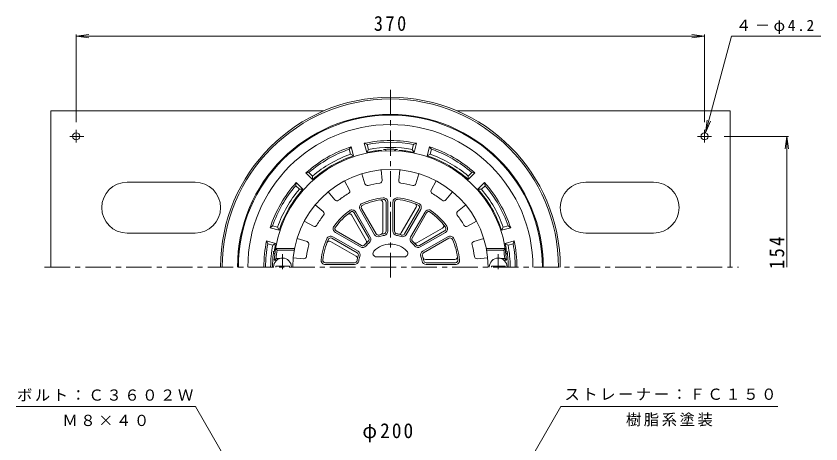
# Model space of a CAD drawing. Units: millimetres, scale not verified. Extents: x -274 to 229, y -348 to 395.
# Drawn here: x -262.5 to 211.4, y 143.3 to 395.3 of the extents above; entities that cross this region are included whole.
import ezdxf

# ---------------------------------------------------------------- set-up
doc = ezdxf.new("R2010")
doc.units = ezdxf.units.MM
doc.header["$LTSCALE"] = 3
doc.linetypes.add('CHAIN1', pattern=[8, 5, -1, 1, -1])
for name, color, linetype, lineweight in [('0-0_通り芯', 3, 'Continuous', 9), ('0-1_躯体', 2, 'Continuous', 9), ('0-2_仕上', 6, 'Continuous', 9), ('0-4_その他', 7, 'Continuous', 9), ('0-5_寸法', 7, 'Continuous', 9), ('0-A', 2, 'Continuous', 9)]:
    doc.layers.add(name, color=color, linetype=linetype, lineweight=lineweight)
doc.styles.add('ＭＳ ゴシック', font='')
doc.styles.get('ＭＳ ゴシック').set_extended_font_data('MS Gothic')

msp = doc.modelspace()

# ---------------------------------------------------------------- linework, layer by layer
at = {"layer": '0-0_通り芯', "linetype": 'CHAIN1'}
for p, q in [((-42.091, 351.952), (-42.091, 241.404)), ((-245.676, 247.504), (162.784, 247.504))]:
    msp.add_line(p, q, dxfattribs=at)
at = {"layer": '0-0_通り芯'}
for radius in [100, 99]:
    msp.add_arc((-42.091, 247.504), radius, 0, 180, dxfattribs=at)
at = {"layer": '0-1_躯体'}
for p, q in [((-65.209, 318.327), (-66.374, 316.877)), ((-63.783, 313.006), (-65.209, 318.327)), ((-54.97, 316.818), (-55.748, 319.724)), ((-29.213, 316.818), (-28.434, 319.724)), ((-26.701, 320.397), (-28.434, 319.724)), ((-28.126, 315.076), (-26.701, 320.397)), ((-65.595, 313.971), (-66.374, 316.877)), ((-65.595, 313.971), (-63.783, 313.006)), ((-54.97, 316.818), (-56.056, 315.076)), ((-29.213, 316.818), (-28.126, 315.076)), ((-18.587, 313.971), (-20.399, 313.006)), ((-18.587, 313.971), (-17.809, 316.877)), ((-87.901, 301.092), (-90.029, 303.22)), ((-87.901, 301.092), (-87.971, 299.041)), ((3.719, 301.092), (5.846, 303.22)), ((3.719, 301.092), (3.789, 299.041)), ((3.789, 299.041), (7.684, 302.936)), ((7.684, 302.936), (5.846, 303.22)), ((-97.523, 297.279), (-97.807, 295.442)), ((-95.679, 293.314), (-97.807, 295.442)), ((-93.628, 293.384), (-97.523, 297.279)), ((11.497, 293.314), (13.625, 295.442)), ((-95.679, 293.314), (-93.628, 293.384)), ((11.497, 293.314), (9.446, 293.384)), ((-108.558, 271.008), (-111.464, 271.787)), ((-108.558, 271.008), (-107.593, 269.196)), ((24.376, 271.008), (23.41, 269.196)), ((23.41, 269.196), (28.731, 270.622)), ((24.376, 271.008), (27.282, 271.787)), ((28.731, 270.622), (27.282, 271.787)), ((-111.405, 260.383), (-114.311, 261.161)), ((-111.405, 260.383), (-109.663, 261.469)), ((27.223, 260.383), (25.481, 261.469)), ((27.223, 260.383), (30.129, 261.161))]:
    msp.add_line(p, q, dxfattribs=at)
for points in [[(-56.056, 315.076), (-57.482, 320.397), (-55.748, 319.724)], [(-20.399, 313.006), (-18.973, 318.327), (-17.809, 316.877)], [(-87.971, 299.041), (-91.866, 302.936), (-90.029, 303.22)], [(9.446, 293.384), (13.341, 297.279), (13.625, 295.442)], [(-107.593, 269.196), (-112.914, 270.622), (-111.464, 271.787)], [(-109.663, 261.469), (-114.984, 262.895), (-114.311, 261.161)], [(25.481, 261.469), (30.802, 262.895), (30.129, 261.161)]]:
    msp.add_lwpolyline(points, dxfattribs=at)
for centre, radius, start, end in [((-42.091, 247.504), 90, 0, 180), ((-42.091, 247.504), 89.5, 0, 180), ((-42.091, 247.504), 83.941, 0, 180), ((-42.091, 247.504), 74.5, 108.07777, 131.92224), ((-42.091, 247.504), 74.5, 78.07777, 101.92224), ((-42.091, 247.504), 73.5, 79.29149, 100.70854), ((-42.091, 247.504), 70.5, 79.47449, 100.52557), ((-42.091, 247.504), 74.5, 48.07777, 71.92224), ((-42.091, 247.504), 73.5, 109.29149, 130.70854), ((-42.091, 247.504), 69, 108.32338, 131.67665), ((-42.091, 247.504), 70.5, 109.47449, 130.52557), ((-42.091, 247.504), 69, 95.13783, 101.67665), ((-48.091, 314.235), 2, 53.16412, 95.13788), ((-42.091, 247.504), 69.376, 86.59644, 93.40356), ((-46.091, 314.761), 2, 36.9169, 93.40337), ((-38.091, 314.761), 2, 86.59663, 143.0831), ((-36.091, 314.235), 2, 84.86212, 126.83588), ((-42.091, 247.504), 69, 78.32338, 84.86217), ((-42.091, 247.504), 69, 48.32338, 71.67665), ((-42.091, 247.504), 70.5, 49.47449, 70.52557), ((-42.091, 247.504), 73.5, 49.29149, 70.70854), ((-42.091, 247.504), 74.5, 138.07777, 161.92224), ((-42.091, 247.504), 73.5, 139.29149, 160.70854), ((-42.091, 247.504), 74.5, 18.07777, 41.92224), ((-42.091, 247.504), 73.5, 19.29149, 40.70854), ((-42.091, 247.504), 70.5, 139.47449, 160.52557), ((-42.091, 247.504), 69, 138.32338, 161.67665), ((-42.091, 247.504), 69, 18.32338, 41.67665), ((-42.091, 247.504), 70.5, 19.47449, 40.52557), ((-42.091, 247.504), 74.5, 168.07777, 180.00002), ((-42.091, 247.504), 73.5, 169.29144, 179.99998), ((-42.091, 247.504), 69, 168.32335, 171.41632), ((-42.091, 247.504), 69, 8.58368, 11.67665), ((-42.091, 247.504), 73.5, 0, 10.70854), ((-42.091, 247.504), 74.5, 0, 11.92224), ((-42.091, 247.504), 70.5, 169.47441, 179.99998), ((-42.091, 247.504), 69.376, 172.32347, 180), ((-108.863, 256.504), 2, 172.32343, 228.81247), ((-108.341, 257.504), 2, 171.41681, 213.38867), ((24.158, 257.504), 2, 326.6131, 8.58319), ((24.681, 256.504), 2, 311.18532, 7.67657), ((-42.091, 247.504), 69.376, 0, 7.67653), ((-42.091, 247.504), 70.5, 0, 10.52557)]:
    msp.add_arc(centre, radius, start, end, dxfattribs=at)
at = {"layer": '0-2_仕上'}
for p, q in [((-47.591, 304.74), (-46.998, 298.572)), ((-36.591, 304.741), (-37.184, 298.572)), ((-58.913, 302.488), (-57.1, 296.563)), ((-25.269, 302.488), (-27.082, 296.563)), ((-69.076, 298.279), (-66.168, 292.807)), ((-15.106, 298.279), (-18.014, 292.807)), ((-78.674, 291.865), (-74.732, 287.085)), ((-5.508, 291.865), (-9.45, 287.085)), ((-46.591, 268.15), (-46.591, 285.534)), ((-44.591, 268.629), (-44.591, 285.796)), ((-43.591, 268.629), (-43.591, 285.796)), ((-40.591, 285.796), (-40.591, 268.629)), ((-39.591, 285.796), (-39.591, 268.629)), ((-86.452, 284.087), (-81.672, 280.145)), ((-53.952, 265.049), (-62.536, 279.916)), ((-59.938, 281.416), (-51.354, 266.549)), ((-59.072, 281.916), (-50.488, 267.049)), ((-35.665, 267.634), (-26.973, 282.689)), ((-33.694, 267.049), (-25.11, 281.916)), ((-32.828, 266.549), (-24.244, 281.416)), ((-21.646, 279.916), (-30.23, 265.049)), ((2.27, 284.087), (-2.51, 280.145)), ((-56.311, 263.134), (-65.003, 278.189)), ((-54.818, 264.549), (-63.402, 279.416)), ((-20.78, 279.416), (-29.364, 264.549)), ((-92.866, 274.489), (-87.394, 271.581)), ((-26.461, 261.724), (-11.406, 270.416)), ((8.684, 274.489), (3.212, 271.581)), ((-74.503, 267.949), (-59.636, 259.365)), ((-74.003, 268.815), (-59.136, 260.231)), ((-25.047, 260.231), (-10.18, 268.815)), ((-24.547, 259.365), (-9.68, 267.949)), ((-97.075, 264.326), (-91.15, 262.513)), ((-62.221, 253.93), (-77.276, 262.622)), ((-61.636, 255.901), (-76.503, 264.485)), ((-61.136, 256.767), (-76.003, 265.351)), ((-8.18, 265.351), (-23.047, 256.767)), ((-7.68, 264.485), (-22.547, 255.901)), ((12.893, 264.326), (6.968, 262.513)), ((-108.846, 257.504), (-109.702, 258.504)), ((-98.529, 258.504), (-109.702, 258.504)), ((-98.715, 257.504), (-108.846, 257.504)), ((14.347, 258.504), (25.52, 258.504)), ((14.533, 257.504), (24.664, 257.504)), ((24.664, 257.504), (25.52, 258.504)), ((-109.406, 252.504), (-110.474, 251.504)), ((-108.992, 251.504), (-110.474, 251.504)), ((-107.192, 252.504), (-109.406, 252.504)), ((-99.327, 253.004), (-93.159, 252.411)), ((-50.352, 253.504), (-33.83, 253.504)), ((-21.445, 252.004), (-4.062, 252.004)), ((15.145, 253.004), (8.977, 252.411)), ((23.01, 252.504), (25.223, 252.504)), ((24.809, 251.504), (26.292, 251.504)), ((25.223, 252.504), (26.292, 251.504)), ((-109.591, 247.504), (-109.591, 248.104)), ((-101.591, 248.104), (-109.591, 248.104)), ((-101.591, 247.504), (-101.591, 248.104)), ((-80.383, 250.004), (-63.216, 250.004)), ((-80.383, 249.004), (-63.216, 249.004)), ((-20.966, 250.004), (-3.799, 250.004)), ((-20.966, 249.004), (-3.799, 249.004)), ((17.409, 248.104), (25.409, 248.104)), ((17.409, 247.504), (17.409, 248.104)), ((25.409, 247.504), (25.409, 248.104))]:
    msp.add_line(p, q, dxfattribs=at)
at = {"layer": '0-2_仕上', "linetype": 'CHAIN1'}
for p, q in [((-105.591, 246.229), (-105.591, 255.111)), ((21.409, 246.229), (21.409, 255.111))]:
    msp.add_line(p, q, dxfattribs=at)
at = {"layer": '0-2_仕上'}
for centre, radius, start, end in [((-42.091, 247.504), 68.5, 3.34764, 176.65236), ((-42.091, 247.504), 57.5, 0, 180), ((-48.491, 298.429), 1.5, 277.16493, 5.48952), ((-35.691, 298.429), 1.5, 174.51088, 262.83612), ((-55.666, 297.002), 1.5, 197.01088, 285.33612), ((-42.091, 247.504), 49.825, 97.16351, 105.33641), ((-42.091, 247.504), 49.825, 74.66351, 82.83641), ((-28.516, 297.002), 1.5, 254.66493, 342.98952), ((-42.091, 247.504), 49.825, 119.66351, 127.83641), ((-67.492, 292.103), 1.5, 299.66493, 27.98952), ((-16.69, 292.103), 1.5, 152.01088, 240.33612), ((-42.091, 247.504), 49.825, 52.16351, 60.33641), ((-73.575, 288.039), 1.5, 219.51088, 307.83612), ((-57.773, 282.666), 2.5, 114.0365, 210), ((-42.091, 247.504), 41, 95.96355, 114.03645), ((-42.091, 247.504), 40, 95.96353, 114.0365), ((-48.091, 285.534), 1.5, 0.00032, 98.96524), ((-46.091, 285.796), 2.5, 0, 95.96289), ((-46.091, 285.796), 1.5, 0.00032, 95.96295), ((-38.091, 285.796), 2.5, 84.0365, 180), ((-38.091, 285.796), 1.5, 84.0376, 180), ((-42.091, 247.504), 40, 65.96353, 84.0365), ((-42.091, 247.504), 41, 65.96355, 84.03645), ((-28.272, 283.439), 1.5, 330.00032, 68.96524), ((-26.409, 282.666), 2.5, 330, 65.96289), ((-10.608, 288.039), 1.5, 232.16493, 320.48952), ((-82.626, 278.988), 1.5, 322.16493, 50.48952), ((-42.091, 247.504), 41, 125.96355, 144.03645), ((-42.091, 247.504), 40, 125.96353, 144.0365), ((-64.701, 278.666), 2.5, 30, 125.96289), ((-64.701, 278.666), 1.5, 30.00032, 125.96295), ((-57.773, 282.666), 1.5, 114.0376, 210), ((-26.409, 282.666), 1.5, 330.00032, 65.96295), ((-19.481, 278.666), 2.5, 54.0365, 150), ((-19.481, 278.666), 1.5, 54.0376, 150), ((-42.091, 247.504), 40, 35.96353, 54.0365), ((-42.091, 247.504), 41, 35.96355, 54.03645), ((-1.556, 278.988), 1.5, 129.51088, 217.83612), ((-42.091, 247.504), 49.825, 142.16351, 150.33641), ((-66.302, 277.439), 1.5, 30.00032, 128.96524), ((-42.091, 247.504), 49.825, 29.66351, 37.83641), ((-86.69, 272.905), 1.5, 242.01088, 330.33612), ((-73.253, 270.114), 2.5, 144.0365, 240), ((-73.253, 270.114), 1.5, 144.0376, 240), ((-12.156, 271.715), 1.5, 300.00032, 38.96524), ((-10.93, 270.114), 1.5, 300.00032, 35.96295), ((-10.93, 270.114), 2.5, 300, 35.96289), ((2.508, 272.905), 1.5, 209.66493, 297.98952), ((-77.253, 263.186), 2.5, 60, 155.96289), ((-49.189, 267.799), 2.5, 210, 289.2773), ((-49.189, 267.799), 1.5, 210, 289.27898), ((-42.091, 247.504), 20, 100.72209, 109.2778), ((-42.091, 247.504), 19, 100.72221, 109.27795), ((-48.091, 268.15), 1.5, 286.20583, 0.00032), ((-46.091, 268.629), 1.5, 280.72307, 0.00032), ((-46.091, 268.629), 2.5, 280.72171, 0), ((-38.091, 268.629), 2.5, 180, 259.2773), ((-38.091, 268.629), 1.5, 180, 259.27898), ((-42.091, 247.504), 19, 70.72221, 79.27795), ((-42.091, 247.504), 20, 70.72209, 79.2778), ((-36.964, 268.384), 1.5, 256.20583, 330.00032), ((-34.993, 267.799), 2.5, 250.72171, 330), ((-34.993, 267.799), 1.5, 250.72307, 330.00032), ((-6.93, 263.186), 2.5, 24.0365, 120), ((-42.091, 247.504), 49.825, 164.66351, 172.83641), ((-91.589, 261.079), 1.5, 344.66493, 72.98952), ((-42.091, 247.504), 41, 155.96355, 174.03645), ((-42.091, 247.504), 40, 155.96353, 174.0365), ((-78.026, 261.323), 1.5, 60.00032, 158.96524), ((-77.253, 263.186), 1.5, 60.00032, 155.96295), ((-42.091, 247.504), 20, 130.72209, 139.2778), ((-57.61, 262.384), 1.5, 316.20583, 30.00032), ((-42.091, 247.504), 19, 130.72221, 139.27795), ((-56.118, 263.799), 1.5, 310.72307, 30.00032), ((-56.118, 263.799), 2.5, 310.72171, 30), ((-42.091, 247.504), 13.5, 44.07935, 135.92065), ((-28.065, 263.799), 2.5, 150, 229.2773), ((-42.091, 247.504), 19, 40.72221, 49.27795), ((-28.065, 263.799), 1.5, 150, 229.27898), ((-42.091, 247.504), 20, 40.72209, 49.2778), ((-27.211, 263.023), 1.5, 226.20583, 300.00032), ((-6.93, 263.186), 1.5, 24.0376, 120), ((-42.091, 247.504), 40, 5.96353, 24.0365), ((-42.091, 247.504), 41, 5.96355, 24.03645), ((7.407, 261.079), 1.5, 107.01088, 195.33612), ((-42.091, 247.504), 49.825, 7.16351, 15.33641), ((-42.091, 247.504), 67.5, 171.48036, 175.752), ((-62.386, 254.602), 1.5, 340.72307, 60.00032), ((-62.386, 254.602), 2.5, 340.72171, 60), ((-58.386, 261.531), 2.5, 240, 319.2773), ((-58.386, 261.531), 1.5, 240, 319.27898), ((-50.352, 255.504), 2, 135.92184, 270), ((-33.83, 255.504), 2, 270, 44.07816), ((-25.797, 261.531), 2.5, 220.72171, 300), ((-25.797, 261.531), 1.5, 220.72307, 300.00032), ((-21.797, 254.602), 2.5, 120, 199.2773), ((-21.797, 254.602), 1.5, 120, 199.27898), ((-42.091, 247.504), 67.5, 4.248, 8.51964), ((-105.591, 247.504), 5.25, 0, 180), ((-93.016, 253.905), 1.5, 264.51088, 352.83612), ((-80.383, 251.504), 2.5, 174.0365, 270), ((-80.383, 251.504), 1.5, 174.0376, 270), ((-63.216, 251.504), 1.5, 270, 349.27898), ((-62.971, 252.631), 1.5, 346.20583, 60.00032), ((-42.091, 247.504), 20, 160.72209, 169.2778), ((-42.091, 247.504), 19, 160.72221, 169.27795), ((-42.091, 247.504), 19, 10.72221, 19.27795), ((-42.091, 247.504), 20, 10.72209, 19.2778), ((-21.445, 253.504), 1.5, 196.20583, 270.00032), ((-20.966, 251.504), 1.5, 190.72307, 270.00032), ((-4.062, 253.504), 1.5, 270.00032, 8.96524), ((-3.799, 251.504), 2.5, 270, 5.96289), ((-3.799, 251.504), 1.5, 270.00032, 5.96295), ((8.834, 253.904), 1.5, 187.16493, 275.48952), ((21.409, 247.504), 5.25, 0, 180), ((-63.216, 251.504), 2.5, 270, 349.2773), ((-20.966, 251.504), 2.5, 190.72171, 270)]:
    msp.add_arc(centre, radius, start, end, dxfattribs=at)
at = {"layer": '0-4_その他'}
for p, q in [((-227.091, 383.504), (-219.655, 384.483)), ((-227.091, 332.771), (-227.091, 384.404)), ((142.909, 383.504), (135.473, 384.483)), ((142.909, 332.771), (142.909, 384.404)), ((-227.091, 383.504), (142.909, 383.504)), ((-227.091, 383.504), (-219.655, 382.525)), ((142.909, 383.504), (135.473, 382.525)), ((154.521, 324.504), (192.322, 324.504)), ((191.422, 324.504), (190.443, 317.068)), ((191.422, 324.504), (192.401, 317.068)), ((191.422, 247.504), (191.422, 324.504))]:
    msp.add_line(p, q, dxfattribs=at)
at = {"layer": '0-5_寸法'}
for p, q in [((143.452, 326.533), (158.718, 383.504)), ((158.718, 383.504), (211.391, 383.504)), ((143.452, 326.533), (144.431, 333.968)), ((143.452, 326.533), (146.323, 333.462)), ((-156.888, 165.333), (-262.476, 165.333)), ((-85.091, 40.977), (-156.888, 165.333)), ((-2.459, 60.172), (58.257, 165.333)), ((58.257, 165.333), (185.936, 165.333))]:
    msp.add_line(p, q, dxfattribs=at)
at = {"layer": '0-A'}
for p, q in [((-242.091, 339.504), (-242.091, 247.504)), ((-242.091, 339.504), (-81.283, 339.504)), ((-2.899, 339.504), (157.909, 339.504)), ((157.909, 339.504), (157.909, 247.504)), ((-227.091, 328.239), (-227.091, 320.783)), ((142.909, 328.239), (142.909, 320.951)), ((-230.867, 324.504), (-222.567, 324.504)), ((138.762, 324.504), (147.021, 324.504)), ((-157.091, 297.504), (-197.091, 297.504)), ((112.909, 297.504), (72.909, 297.504)), ((-197.091, 267.504), (-157.091, 267.504)), ((72.909, 267.504), (112.909, 267.504))]:
    msp.add_line(p, q, dxfattribs=at)
for centre in [(-227.091, 324.504), (142.909, 324.504)]:
    msp.add_circle(centre, 2.1, dxfattribs=at)
for centre, start, end in [((-197.091, 282.504), 90, 270), ((-157.091, 282.504), 0, 90), ((-157.091, 282.504), 270, 90), ((72.909, 282.504), 90, 270), ((112.909, 282.504), 0, 90), ((112.909, 282.504), 270, 90)]:
    msp.add_arc(centre, 15, start, end, dxfattribs=at)

# ---------------------------------------------------------------- texts
at = {"layer": '0-4_その他', "color": 2, "char_height": 8.798, "attachment_point": 7, "style": 'ＭＳ ゴシック'}
for s, insert in [('\\T1.27;\\W0.9;370', (-51.841, 386.504)), ('\\T1.21;\\W0.95;φ200', (-58.591, 144.333))]:
    msp.add_mtext(s, dxfattribs=dict(at, insert=insert))
at = {"layer": '0-4_その他', "color": 2, "insert": (189.922, 246.347), "char_height": 8.798, "attachment_point": 7, "rotation": 90, "style": 'ＭＳ ゴシック'}
msp.add_mtext('\\T1.27;\\W0.9;154', dxfattribs=at)
at = {"layer": '0-5_寸法', "char_height": 6.598, "attachment_point": 7, "style": 'ＭＳ ゴシック'}
for s, insert in [('\\T1.23;４－φ4.2', (161.368, 384.778)), ('\\T1.17;ボルト：Ｃ３６０２Ｗ', (-261.926, 168.405)), ('\\T1.17;ストレーナー：ＦＣ１５０', (60.39, 168.957)), ('\\T1.17;樹脂系塗装', (96.596, 153.617)), ('\\T1.17;Ｍ８×４０', (-235.182, 153.754))]:
    msp.add_mtext(s, dxfattribs=dict(at, insert=insert))

doc.saveas('drawing.dxf')
